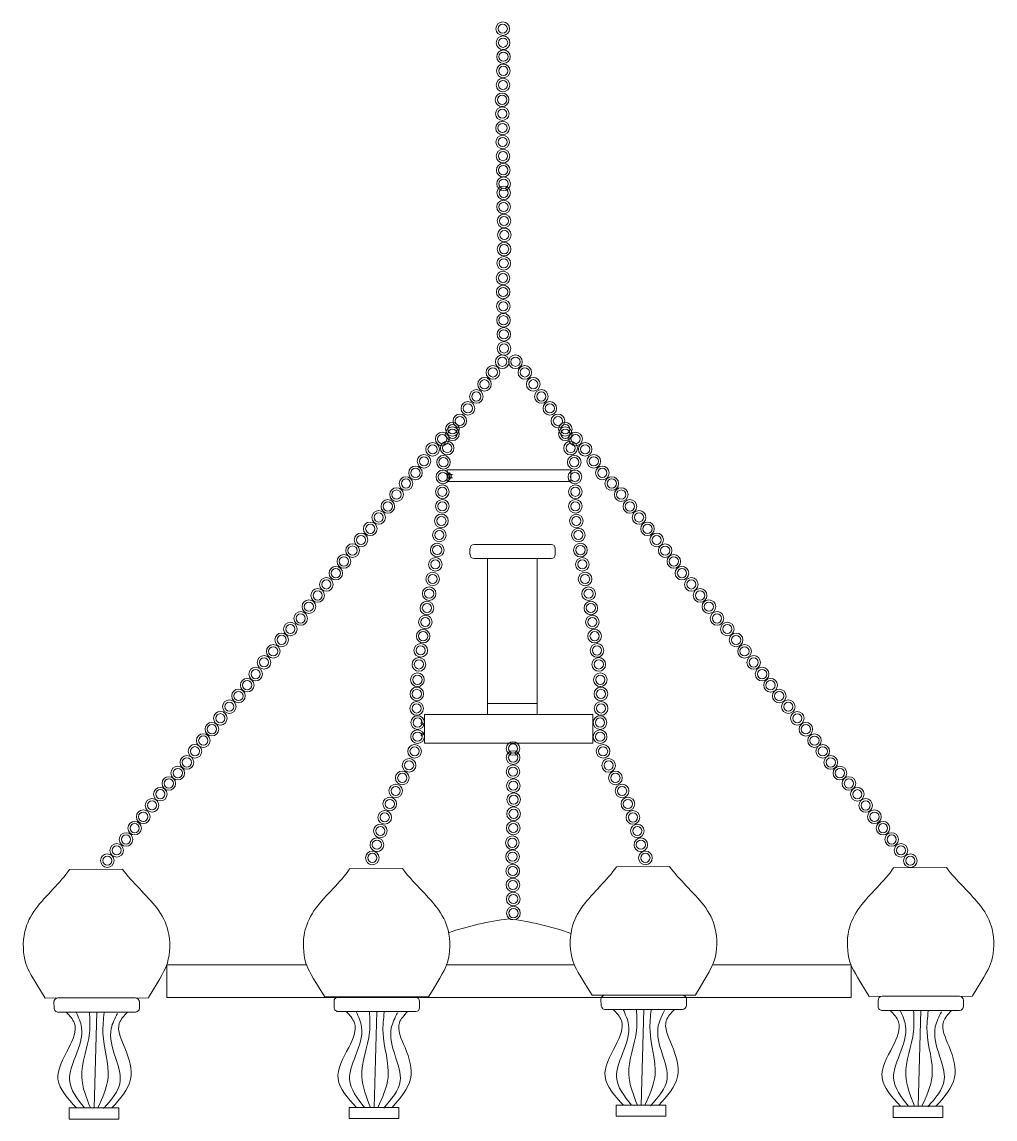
# Model space of a CAD drawing. Header units: millimetres. Extents: x -7623 to 1021, y -3585 to 1235.
# Drawn here: x -5400 to -3956, y -409 to 1219 of the extents above; entities that cross this region are included whole.
import ezdxf

# ---------------------------------------------------------------- set-up
doc = ezdxf.new("R2010")
doc.units = ezdxf.units.MM
doc.layers.add('Lighting', color=253, linetype='Continuous', lineweight=13)

# ---------------------------------------------------------------- blocks, each defined once
blk = doc.blocks.new('A$C53E90A7A')
at = {"layer": 'Lighting', "linetype": 'Continuous'}
h = blk.add_hatch(dxfattribs=at)
h.set_pattern_fill('AR-SAND', color=256, scale=0.45926, style=0)
h.set_pattern_definition([(37.5, (-558108.93674, -2366242.7994), (-0.02893032902, 0.88491306492), [0, -0.69807518483, 0, -0.78074198303, 0, -0.74629748378]), (7.5, (-558108.9367, -2366242.7994), (0.812787632, 1.29609877375), [0, -0.37659319181, 0, -0.62918618632, 0, -0.24111149476]), (327.5, (-558109.5016, -2366242.7994), (1.43020076034, 0.00259897687), [0, -0.229629995, 0, -0.82666798203, 0, -1.07926097654]), (317.5, (-558109.5016, -2366242.7994), (1.3805936744, 0.4030812712), [0, -0.1148149975, 0, -0.54192678822, 0, -0.62000098652])])
edge = h.paths.add_edge_path(flags=16)
edge.add_spline(control_points=[(0.1326, -1.4444), (0.1127, -1.4121), (0.1004, -1.3932), (0.0982, -1.3485), (0.1197, -1.3043), (0.1559, -1.2729), (0.1689, -1.2536), (0.1689, -1.2536)], knot_values=[7.197752, 7.197752, 7.197752, 7.197752, 13.893576, 22.606567, 29.003718, 40.021952, 40.022573, 40.022573, 40.022573, 40.022573], degree=3, periodic=0)
edge.add_spline(control_points=[(0.1689, -1.2536), (0.1689, -1.2536), (0.1559, -1.2729), (0.1197, -1.3043), (0.0982, -1.3485), (0.1004, -1.3932), (0.1127, -1.4121), (0.1326, -1.4444)], knot_values=[7.197752, 7.197752, 7.197752, 7.197752, 7.198373, 18.216607, 24.613758, 33.32675, 40.022573, 40.022573, 40.022573, 40.022573], degree=3, periodic=0)
edge = h.paths.add_edge_path()
edge.add_spline(control_points=[(0.2862, -1.4435), (0.3057, -1.4109), (0.3177, -1.3918), (0.3194, -1.3472), (0.2973, -1.3032), (0.2607, -1.2723), (0.2475, -1.2531), (0.2475, -1.2531)], knot_values=[7.197467, 7.197467, 7.197467, 7.197467, 13.893576, 22.606567, 29.003718, 40.021952, 40.022573, 40.022573, 40.022573, 40.022573], degree=3, periodic=0)
edge.add_spline(control_points=[(0.2475, -1.2531), (0.2475, -1.2531), (0.2607, -1.2723), (0.2973, -1.3032), (0.3194, -1.3472), (0.3177, -1.3918), (0.3057, -1.4109), (0.2862, -1.4435)], knot_values=[7.197467, 7.197467, 7.197467, 7.197467, 7.198088, 18.216322, 24.613473, 33.326465, 40.022573, 40.022573, 40.022573, 40.022573], degree=3, periodic=0)
edge = h.paths.add_edge_path()
edge.add_spline(control_points=[(0.1326, -1.4444), (0.1127, -1.4121), (0.1004, -1.3932), (0.0982, -1.3485), (0.1197, -1.3043), (0.1559, -1.2729), (0.1689, -1.2536), (0.1689, -1.2536)], knot_values=[7.197752, 7.197752, 7.197752, 7.197752, 13.893576, 22.606567, 29.003718, 40.021952, 40.022573, 40.022573, 40.022573, 40.022573], degree=3, periodic=0)
edge.add_line((0.2475, -1.2533), (0.1689, -1.2536))
edge.add_spline(control_points=[(0.1326, -1.4444), (0.1127, -1.4121), (0.1004, -1.3932), (0.0982, -1.3485), (0.1197, -1.3043), (0.1559, -1.2729), (0.1689, -1.2536), (0.1689, -1.2536)], knot_values=[7.197467, 7.197467, 7.197467, 7.197467, 13.893576, 22.606567, 29.003718, 40.021952, 40.022573, 40.022573, 40.022573, 40.022573], degree=3, periodic=0)
edge.add_line((0.2862, -1.4441), (0.1326, -1.4444))
h = blk.add_hatch(dxfattribs=at)
h.set_pattern_fill('AR-SAND', color=256, scale=0.45926, style=0)
h.set_pattern_definition([(37.5, (-558052.567, -2366243.0824), (-0.02893032902, 0.88491306492), [0, -0.69807518483, 0, -0.78074198303, 0, -0.74629748378]), (7.5, (-558052.567, -2366243.0824), (0.812787632, 1.29609877375), [0, -0.37659319181, 0, -0.62918618632, 0, -0.24111149476]), (327.5, (-558053.1319, -2366243.0824), (1.43020076034, 0.00259897687), [0, -0.229629995, 0, -0.82666798203, 0, -1.07926097654]), (317.5, (-558053.1319, -2366243.0824), (1.3805936744, 0.4030812712), [0, -0.1148149975, 0, -0.54192678822, 0, -0.62000098652])])
edge = h.paths.add_edge_path(flags=16)
edge.add_spline(control_points=[(-0.6791, -1.4485), (-0.699, -1.4162), (-0.7113, -1.3973), (-0.7135, -1.3526), (-0.692, -1.3084), (-0.6558, -1.277), (-0.6428, -1.2577), (-0.6428, -1.2577)], knot_values=[7.197752, 7.197752, 7.197752, 7.197752, 13.893576, 22.606567, 29.003718, 40.021952, 40.022573, 40.022573, 40.022573, 40.022573], degree=3, periodic=0)
edge.add_spline(control_points=[(-0.6428, -1.2577), (-0.6428, -1.2577), (-0.6558, -1.277), (-0.692, -1.3084), (-0.7135, -1.3526), (-0.7113, -1.3973), (-0.699, -1.4162), (-0.6791, -1.4485)], knot_values=[7.197752, 7.197752, 7.197752, 7.197752, 7.198373, 18.216607, 24.613758, 33.32675, 40.022573, 40.022573, 40.022573, 40.022573], degree=3, periodic=0)
edge = h.paths.add_edge_path()
edge.add_spline(control_points=[(-0.5255, -1.4476), (-0.5061, -1.415), (-0.494, -1.3959), (-0.4923, -1.3512), (-0.5144, -1.3073), (-0.551, -1.2764), (-0.5642, -1.2572), (-0.5642, -1.2572)], knot_values=[7.197467, 7.197467, 7.197467, 7.197467, 13.893576, 22.606567, 29.003718, 40.021952, 40.022573, 40.022573, 40.022573, 40.022573], degree=3, periodic=0)
edge.add_spline(control_points=[(-0.5642, -1.2572), (-0.5642, -1.2572), (-0.551, -1.2764), (-0.5144, -1.3073), (-0.4923, -1.3512), (-0.494, -1.3959), (-0.5061, -1.415), (-0.5255, -1.4476)], knot_values=[7.197467, 7.197467, 7.197467, 7.197467, 7.198088, 18.216322, 24.613473, 33.326465, 40.022573, 40.022573, 40.022573, 40.022573], degree=3, periodic=0)
edge = h.paths.add_edge_path()
edge.add_spline(control_points=[(-0.6791, -1.4485), (-0.699, -1.4162), (-0.7113, -1.3973), (-0.7135, -1.3526), (-0.692, -1.3084), (-0.6558, -1.277), (-0.6428, -1.2577), (-0.6428, -1.2577)], knot_values=[7.197752, 7.197752, 7.197752, 7.197752, 13.893576, 22.606567, 29.003718, 40.021952, 40.022573, 40.022573, 40.022573, 40.022573], degree=3, periodic=0)
edge.add_line((-0.5642, -1.2573), (-0.6428, -1.2577))
edge.add_spline(control_points=[(-0.6791, -1.4485), (-0.699, -1.4162), (-0.7113, -1.3973), (-0.7135, -1.3526), (-0.692, -1.3084), (-0.6558, -1.277), (-0.6428, -1.2577), (-0.6428, -1.2577)], knot_values=[7.197467, 7.197467, 7.197467, 7.197467, 13.893576, 22.606567, 29.003718, 40.021952, 40.022573, 40.022573, 40.022573, 40.022573], degree=3, periodic=0)
edge.add_line((-0.5255, -1.4482), (-0.6791, -1.4485))
h = blk.add_hatch(dxfattribs=at)
h.set_pattern_fill('AR-SAND', color=256, scale=0.45926, style=0)
h.set_pattern_definition([(37.5, (-558047.7124, -2366292.62246), (-0.02893032902, 0.88491306492), [0, -0.69807518483, 0, -0.78074198303, 0, -0.74629748378]), (7.5, (-558047.7124, -2366292.6225), (0.812787632, 1.29609877375), [0, -0.37659319181, 0, -0.62918618632, 0, -0.24111149476]), (327.5, (-558048.2773, -2366292.62246), (1.43020076034, 0.00259897687), [0, -0.229629995, 0, -0.82666798203, 0, -1.07926097654]), (317.5, (-558048.2773, -2366292.6225), (1.3805936744, 0.4030812712), [0, -0.1148149975, 0, -0.54192678822, 0, -0.62000098652])])
edge = h.paths.add_edge_path(flags=16)
edge.add_spline(control_points=[(-0.2636, -1.4477), (-0.2834, -1.4154), (-0.2957, -1.3965), (-0.2979, -1.3518), (-0.2764, -1.3076), (-0.2402, -1.2762), (-0.2272, -1.2569), (-0.2272, -1.2569)], knot_values=[7.197752, 7.197752, 7.197752, 7.197752, 13.893576, 22.606567, 29.003718, 40.021952, 40.022573, 40.022573, 40.022573, 40.022573], degree=3, periodic=0)
edge.add_spline(control_points=[(-0.2272, -1.2569), (-0.2272, -1.2569), (-0.2402, -1.2762), (-0.2764, -1.3076), (-0.2979, -1.3518), (-0.2957, -1.3965), (-0.2834, -1.4154), (-0.2636, -1.4477)], knot_values=[7.197752, 7.197752, 7.197752, 7.197752, 7.198373, 18.216607, 24.613758, 33.32675, 40.022573, 40.022573, 40.022573, 40.022573], degree=3, periodic=0)
edge = h.paths.add_edge_path()
edge.add_spline(control_points=[(-0.11, -1.4468), (-0.0905, -1.4142), (-0.0784, -1.3951), (-0.0768, -1.3504), (-0.0988, -1.3065), (-0.1354, -1.2756), (-0.1486, -1.2564), (-0.1486, -1.2564)], knot_values=[7.197467, 7.197467, 7.197467, 7.197467, 13.893576, 22.606567, 29.003718, 40.021952, 40.022573, 40.022573, 40.022573, 40.022573], degree=3, periodic=0)
edge.add_spline(control_points=[(-0.1486, -1.2564), (-0.1486, -1.2564), (-0.1354, -1.2756), (-0.0988, -1.3065), (-0.0768, -1.3504), (-0.0784, -1.3951), (-0.0905, -1.4142), (-0.11, -1.4468)], knot_values=[7.197467, 7.197467, 7.197467, 7.197467, 7.198088, 18.216322, 24.613473, 33.326465, 40.022573, 40.022573, 40.022573, 40.022573], degree=3, periodic=0)
edge = h.paths.add_edge_path()
edge.add_spline(control_points=[(-0.2636, -1.4477), (-0.2834, -1.4154), (-0.2957, -1.3965), (-0.2979, -1.3518), (-0.2764, -1.3076), (-0.2402, -1.2762), (-0.2272, -1.2569), (-0.2272, -1.2569)], knot_values=[7.197752, 7.197752, 7.197752, 7.197752, 13.893576, 22.606567, 29.003718, 40.021952, 40.022573, 40.022573, 40.022573, 40.022573], degree=3, periodic=0)
edge.add_line((-0.1486, -1.2565), (-0.2272, -1.2569))
edge.add_spline(control_points=[(-0.2636, -1.4477), (-0.2834, -1.4154), (-0.2957, -1.3965), (-0.2979, -1.3518), (-0.2764, -1.3076), (-0.2402, -1.2762), (-0.2272, -1.2569), (-0.2272, -1.2569)], knot_values=[7.197467, 7.197467, 7.197467, 7.197467, 13.893576, 22.606567, 29.003718, 40.021952, 40.022573, 40.022573, 40.022573, 40.022573], degree=3, periodic=0)
edge.add_line((-0.11, -1.4474), (-0.2636, -1.4477))
h = blk.add_hatch(dxfattribs=at)
h.set_pattern_fill('AR-SAND', color=256, scale=0.45926, style=0)
h.set_pattern_definition([(37.5, (-558137.48806, -2366242.91215), (-0.02893032902, 0.88491306492), [0, -0.69807518483, 0, -0.78074198303, 0, -0.74629748378]), (7.5, (-558137.488, -2366242.9122), (0.812787632, 1.29609877375), [0, -0.37659319181, 0, -0.62918618632, 0, -0.24111149476]), (327.5, (-558138.05295, -2366242.91215), (1.43020076034, 0.00259897687), [0, -0.229629995, 0, -0.82666798203, 0, -1.07926097654]), (317.5, (-558138.053, -2366242.9122), (1.3805936744, 0.4030812712), [0, -0.1148149975, 0, -0.54192678822, 0, -0.62000098652])])
edge = h.paths.add_edge_path(flags=16)
edge.add_spline(control_points=[(0.5437, -1.446), (0.5238, -1.4137), (0.5116, -1.3948), (0.5093, -1.3501), (0.5309, -1.3059), (0.5671, -1.2745), (0.5801, -1.2552), (0.5801, -1.2552)], knot_values=[7.197752, 7.197752, 7.197752, 7.197752, 13.893576, 22.606567, 29.003718, 40.021952, 40.022573, 40.022573, 40.022573, 40.022573], degree=3, periodic=0)
edge.add_spline(control_points=[(0.5801, -1.2552), (0.5801, -1.2552), (0.5671, -1.2745), (0.5309, -1.3059), (0.5093, -1.3501), (0.5116, -1.3948), (0.5238, -1.4137), (0.5437, -1.446)], knot_values=[7.197752, 7.197752, 7.197752, 7.197752, 7.198373, 18.216607, 24.613758, 33.32675, 40.022573, 40.022573, 40.022573, 40.022573], degree=3, periodic=0)
edge = h.paths.add_edge_path()
edge.add_spline(control_points=[(0.6973, -1.4451), (0.7168, -1.4126), (0.7288, -1.3935), (0.7305, -1.3488), (0.7085, -1.3048), (0.6719, -1.2739), (0.6586, -1.2548), (0.6586, -1.2548)], knot_values=[7.197467, 7.197467, 7.197467, 7.197467, 13.893576, 22.606567, 29.003718, 40.021952, 40.022573, 40.022573, 40.022573, 40.022573], degree=3, periodic=0)
edge.add_spline(control_points=[(0.6586, -1.2548), (0.6586, -1.2548), (0.6719, -1.2739), (0.7085, -1.3048), (0.7305, -1.3488), (0.7288, -1.3935), (0.7168, -1.4126), (0.6973, -1.4451)], knot_values=[7.197467, 7.197467, 7.197467, 7.197467, 7.198088, 18.216322, 24.613473, 33.326465, 40.022573, 40.022573, 40.022573, 40.022573], degree=3, periodic=0)
edge = h.paths.add_edge_path()
edge.add_spline(control_points=[(0.5437, -1.446), (0.5238, -1.4137), (0.5116, -1.3948), (0.5093, -1.3501), (0.5309, -1.3059), (0.5671, -1.2745), (0.5801, -1.2552), (0.5801, -1.2552)], knot_values=[7.197752, 7.197752, 7.197752, 7.197752, 13.893576, 22.606567, 29.003718, 40.021952, 40.022573, 40.022573, 40.022573, 40.022573], degree=3, periodic=0)
edge.add_line((0.6586, -1.2549), (0.5801, -1.2552))
edge.add_spline(control_points=[(0.5437, -1.446), (0.5238, -1.4137), (0.5116, -1.3948), (0.5093, -1.3501), (0.5309, -1.3059), (0.5671, -1.2745), (0.5801, -1.2552), (0.5801, -1.2552)], knot_values=[7.197467, 7.197467, 7.197467, 7.197467, 13.893576, 22.606567, 29.003718, 40.021952, 40.022573, 40.022573, 40.022573, 40.022573], degree=3, periodic=0)
edge.add_line((0.6973, -1.4457), (0.5437, -1.446))
at = {"color": 0}
for p, q in [((-0.0827, -0.6717), (-0.0804, -0.6717)), ((-0.0827, -0.6727), (-0.0819, -0.6742)), ((-0.0819, -0.6742), (-0.0827, -0.6756)), ((-0.0827, -0.6766), (-0.0804, -0.6766)), ((-0.0819, -0.6742), (-0.0804, -0.6717)), ((-0.0804, -0.6766), (-0.0819, -0.6742)), ((-0.079, -0.6692), (-0.0804, -0.6717)), ((-0.0804, -0.6717), (-0.0775, -0.6717)), ((-0.0804, -0.6766), (-0.079, -0.6791)), ((-0.0775, -0.6766), (-0.0804, -0.6766)), ((-0.079, -0.6692), (-0.0775, -0.6717)), ((-0.079, -0.6791), (-0.0775, -0.6766)), ((-0.0775, -0.6717), (-0.076, -0.6742)), ((-0.0775, -0.6717), (-0.0746, -0.6717)), ((-0.076, -0.6742), (-0.0775, -0.6766)), ((-0.0775, -0.6766), (-0.0746, -0.6766)), ((-0.0486, -0.7814), (-0.0486, -0.7904)), ((0.0147, -0.7753), (-0.0425, -0.7753)), ((0.0147, -0.7753), (0.0719, -0.7753)), ((0.078, -0.7814), (0.078, -0.7904)), ((-0.0425, -0.7964), (-0.0308, -0.7964)), ((0.0602, -0.7964), (-0.0308, -0.7964)), ((0.0719, -0.7964), (0.0602, -0.7964)), ((-0.1214, -1.0388), (-0.1171, -1.0417)), ((-0.1214, -1.0412), (-0.1182, -1.0433)), ((-0.1182, -1.0547), (-0.1214, -1.0568)), ((-0.1171, -1.0563), (-0.1214, -1.0592)), ((0.2475, -1.2533), (0.1689, -1.2536)), ((-0.5642, -1.2573), (-0.6428, -1.2577)), ((-0.1486, -1.2565), (-0.2272, -1.2569)), ((0.6586, -1.2549), (0.5801, -1.2552)), ((0.5168, -1.4268), (0.5168, -1.422)), ((-0.5255, -1.4482), (-0.6791, -1.4485)), ((-0.6023, -1.4483), (-0.6596, -1.4483)), ((-0.6023, -1.4483), (-0.5451, -1.4483)), ((-0.11, -1.4468), (-0.2641, -1.4468)), ((-0.2636, -1.4477), (-0.2636, -1.4477)), ((0.2862, -1.4441), (0.1326, -1.4444)), ((0.2094, -1.4443), (0.1522, -1.4443)), ((0.2094, -1.4443), (0.2666, -1.4443)), ((0.6973, -1.4457), (0.5437, -1.446)), ((0.6205, -1.4459), (0.5633, -1.4459)), ((0.6205, -1.4459), (0.6777, -1.4459)), ((-0.666, -1.4545), (-0.6658, -1.4635)), ((-0.5391, -1.4544), (-0.5391, -1.4634)), ((-0.2504, -1.4537), (-0.2502, -1.4627)), ((-0.1235, -1.4536), (-0.1235, -1.4626)), ((0.1458, -1.4505), (0.146, -1.4595)), ((0.2727, -1.4503), (0.2727, -1.4593)), ((0.5569, -1.4521), (0.5571, -1.4611)), ((0.6838, -1.4519), (0.6838, -1.4609)), ((-0.6596, -1.4694), (-0.6479, -1.4694)), ((-0.5568, -1.4694), (-0.6479, -1.4694)), ((-0.6023, -1.4694), (-0.6065, -1.6116)), ((-0.5451, -1.4694), (-0.5568, -1.4694)), ((-0.244, -1.4686), (-0.2323, -1.4686)), ((-0.1412, -1.4686), (-0.2323, -1.4686)), ((-0.1868, -1.4686), (-0.1909, -1.6108)), ((-0.1295, -1.4686), (-0.1412, -1.4686)), ((0.1522, -1.4654), (0.1639, -1.4654)), ((0.2549, -1.4654), (0.1639, -1.4654)), ((0.2094, -1.4654), (0.2052, -1.6076)), ((0.2666, -1.4654), (0.2549, -1.4654)), ((0.5633, -1.467), (0.575, -1.467)), ((0.666, -1.467), (0.575, -1.467)), ((0.6205, -1.467), (0.6164, -1.6092)), ((0.6777, -1.467), (0.666, -1.467))]:
    blk.add_line(p, q, dxfattribs=at)
for points in [[(0.0091, -0.6647), (-0.0827, -0.6647), (-0.0827, -0.6821), (0.0091, -0.6821)], [(0.0091, -0.6647), (0.1009, -0.6647), (0.1009, -0.6821), (0.0091, -0.6821)], [(-0.0225, -1.0115), (-0.0225, -0.7964)], [(0.0512, -1.0115), (0.0512, -0.7964)], [(-0.2912, -1.3992), (-0.4987, -1.3992), (-0.4987, -1.4475), (0.5168, -1.4475), (0.5168, -1.3992), (0.3114, -1.3992)], [(0.1062, -1.3992), (-0.0834, -1.3992)]]:
    blk.add_lwpolyline(points, dxfattribs=at)
for points in [[(0.0512, -1.0279), (-0.0225, -1.0279), (-0.0225, -1.0115), (0.0512, -1.0115)], [(0.1337, -1.0279), (-0.1161, -1.0279), (-0.1161, -1.0701), (0.1337, -1.0701)], [(-0.5696, -1.628), (-0.6434, -1.628), (-0.6434, -1.6116), (-0.5696, -1.6116)], [(-0.1541, -1.6272), (-0.2278, -1.6272), (-0.2278, -1.6108), (-0.1541, -1.6108)], [(0.2421, -1.624), (0.1684, -1.624), (0.1684, -1.6076), (0.2421, -1.6076)], [(0.6532, -1.6256), (0.5795, -1.6256), (0.5795, -1.6092), (0.6532, -1.6092)]]:
    blk.add_lwpolyline(points, close=True, dxfattribs=at)
for centre, radius in [((0, -0.0101), 0.0101), ((0, -0.0101), 0.00683), ((0.0005, -0.0309), 0.0101), ((0.0005, -0.0309), 0.00683), ((0.0011, -0.0516), 0.0101), ((0.0011, -0.0516), 0.00683), ((0.0008, -0.0727), 0.0101), ((0.0008, -0.0727), 0.00683), ((0.0003, -0.0937), 0.0101), ((0.0003, -0.0937), 0.00683), ((-0.0009, -0.1156), 0.0101), ((-0.0009, -0.1156), 0.00683), ((-0.0006, -0.1362), 0.0101), ((-0.0006, -0.1362), 0.00683), ((-0.0003, -0.1575), 0.0101), ((-0.0003, -0.1575), 0.00683), ((-0.0001, -0.1782), 0.0101), ((-0.0001, -0.1782), 0.00683), ((0.0004, -0.1991), 0.0101), ((0.0004, -0.1991), 0.00683), ((0.0007, -0.22), 0.0101), ((0.0007, -0.22), 0.00683), ((0.0012, -0.2402), 0.0101), ((0.0014, -0.2536), 0.0101), ((0.0012, -0.2402), 0.00683), ((0.0014, -0.2536), 0.00683), ((0.0012, -0.2746), 0.0101), ((0.0012, -0.2746), 0.00683), ((0.0018, -0.2954), 0.0101), ((0.0018, -0.2954), 0.00683), ((0.0023, -0.3161), 0.0101), ((0.0023, -0.3161), 0.00683), ((0.002, -0.3372), 0.0101), ((0.002, -0.3372), 0.00683), ((0.0015, -0.3582), 0.0101), ((0.0015, -0.3582), 0.00683), ((0.0003, -0.3801), 0.0101), ((0.0003, -0.3801), 0.00683), ((0.0006, -0.4007), 0.0101), ((0.0006, -0.4007), 0.00683), ((0.0009, -0.422), 0.0101), ((0.0009, -0.422), 0.00683), ((0.0011, -0.4427), 0.0101), ((0.0011, -0.4427), 0.00683), ((0.0016, -0.4636), 0.0101), ((0.0016, -0.4636), 0.00683), ((0.0019, -0.4845), 0.0101), ((0.0019, -0.4845), 0.00683), ((-0.0007, -0.5043), 0.0101), ((-0.0007, -0.5043), 0.00683), ((0.0189, -0.5043), 0.0101), ((0.0189, -0.5043), 0.00683), ((-0.0146, -0.5201), 0.0101), ((-0.0146, -0.5201), 0.00683), ((0.0328, -0.5201), 0.0101), ((0.0328, -0.5201), 0.00683), ((-0.0271, -0.5377), 0.0101), ((-0.0271, -0.5377), 0.00683), ((0.0453, -0.5377), 0.0101), ((0.0453, -0.5377), 0.00683), ((-0.0391, -0.5558), 0.0101), ((-0.0391, -0.5558), 0.00683), ((0.0573, -0.5558), 0.0101), ((0.0573, -0.5558), 0.00683), ((-0.0517, -0.5735), 0.0101), ((-0.0517, -0.5735), 0.00683), ((0.0699, -0.5735), 0.0101), ((0.0699, -0.5735), 0.00683), ((-0.0637, -0.5921), 0.0101), ((-0.0637, -0.5921), 0.00683), ((0.0819, -0.5921), 0.0101), ((0.0819, -0.5921), 0.00683), ((-0.0746, -0.6044), 0.0101), ((-0.0746, -0.6112), 0.0101), ((-0.0746, -0.6044), 0.00683), ((0.0928, -0.6044), 0.0101), ((0.0928, -0.6112), 0.0101), ((0.0928, -0.6044), 0.00683), ((-0.0898, -0.6189), 0.0101), ((-0.0898, -0.6189), 0.00683), ((-0.0746, -0.6112), 0.00683), ((0.0928, -0.6112), 0.00683), ((0.1081, -0.6189), 0.0101), ((0.1081, -0.6189), 0.00683), ((-0.1041, -0.6342), 0.0101), ((-0.1041, -0.6342), 0.00683), ((-0.0825, -0.6324), 0.0101), ((-0.0825, -0.6324), 0.00683), ((0.1007, -0.6324), 0.0101), ((0.1007, -0.6324), 0.00683), ((0.1223, -0.6342), 0.0101), ((0.1223, -0.6342), 0.00683), ((-0.1169, -0.652), 0.0101), ((-0.1169, -0.652), 0.00683), ((-0.0879, -0.6534), 0.0101), ((-0.0879, -0.6534), 0.00683), ((0.1061, -0.6534), 0.0101), ((0.1061, -0.6534), 0.00683), ((0.1351, -0.652), 0.0101), ((0.1351, -0.652), 0.00683), ((-0.1295, -0.6692), 0.0101), ((-0.1295, -0.6692), 0.00683), ((-0.0889, -0.6752), 0.0101), ((0.1071, -0.6752), 0.0101), ((0.1477, -0.6692), 0.0101), ((0.1477, -0.6692), 0.00683), ((-0.1436, -0.685), 0.0101), ((-0.1436, -0.685), 0.00683), ((-0.0889, -0.6752), 0.00683), ((0.1071, -0.6752), 0.00683), ((0.1618, -0.685), 0.0101), ((0.1618, -0.685), 0.00683), ((-0.1576, -0.7014), 0.0101), ((-0.1576, -0.7014), 0.00683), ((-0.0896, -0.6972), 0.0101), ((-0.0896, -0.6972), 0.00683), ((0.1078, -0.6972), 0.0101), ((0.1078, -0.6972), 0.00683), ((0.1758, -0.7014), 0.0101), ((0.1758, -0.7014), 0.00683), ((-0.1705, -0.719), 0.0101), ((-0.1705, -0.719), 0.00683), ((-0.0896, -0.7188), 0.0101), ((-0.0896, -0.7188), 0.00683), ((0.1078, -0.7188), 0.0101), ((0.1078, -0.7188), 0.00683), ((0.1887, -0.719), 0.0101), ((0.1887, -0.719), 0.00683), ((-0.1841, -0.7353), 0.0101), ((-0.1841, -0.7353), 0.00683), ((-0.091, -0.7405), 0.0101), ((0.1092, -0.7406), 0.0101), ((0.2023, -0.7353), 0.0101), ((0.2023, -0.7353), 0.00683), ((-0.1966, -0.7522), 0.0101), ((-0.1966, -0.7522), 0.00683), ((-0.091, -0.7405), 0.00683), ((0.1092, -0.7406), 0.00683), ((0.2148, -0.7522), 0.0101), ((0.2148, -0.7522), 0.00683), ((-0.2103, -0.7687), 0.0101), ((-0.2103, -0.7687), 0.00683), ((-0.0941, -0.7614), 0.0101), ((-0.0941, -0.7614), 0.00683), ((0.1122, -0.7614), 0.0101), ((0.1122, -0.7614), 0.00683), ((0.2285, -0.7687), 0.0101), ((0.2285, -0.7687), 0.00683), ((-0.2229, -0.7845), 0.0101), ((-0.2229, -0.7845), 0.00683), ((-0.0972, -0.7837), 0.0101), ((-0.0972, -0.7837), 0.00683), ((0.1153, -0.7838), 0.0101), ((0.1153, -0.7838), 0.00683), ((0.241, -0.7846), 0.0101), ((0.241, -0.7846), 0.00683), ((-0.2357, -0.8006), 0.0101), ((-0.2357, -0.8006), 0.00683), ((-0.1, -0.805), 0.0101), ((0.1181, -0.805), 0.0101), ((0.2539, -0.8006), 0.0101), ((0.2539, -0.8006), 0.00683), ((-0.2477, -0.818), 0.0101), ((-0.2477, -0.818), 0.00683), ((-0.1, -0.805), 0.00683), ((0.1181, -0.805), 0.00683), ((0.2659, -0.818), 0.0101), ((0.2659, -0.818), 0.00683), ((-0.2617, -0.8347), 0.0101), ((-0.2617, -0.8347), 0.00683), ((-0.104, -0.8267), 0.0101), ((-0.104, -0.8267), 0.00683), ((0.1222, -0.8267), 0.0101), ((0.1222, -0.8267), 0.00683), ((0.2799, -0.8347), 0.0101), ((0.2799, -0.8347), 0.00683), ((-0.2747, -0.8511), 0.0101), ((-0.2747, -0.8511), 0.00683), ((-0.1092, -0.8484), 0.0101), ((-0.1092, -0.8484), 0.00683), ((0.1274, -0.8485), 0.0101), ((0.1274, -0.8485), 0.00683), ((0.2929, -0.8511), 0.0101), ((0.2929, -0.8511), 0.00683), ((-0.2877, -0.8677), 0.0101), ((-0.2877, -0.8677), 0.00683), ((-0.1125, -0.8698), 0.0101), ((0.1307, -0.8698), 0.0101), ((0.3059, -0.8677), 0.0101), ((0.3059, -0.8677), 0.00683), ((-0.2998, -0.8852), 0.0101), ((-0.2998, -0.8852), 0.00683), ((-0.1125, -0.8698), 0.00683), ((0.1307, -0.8698), 0.00683), ((0.318, -0.8852), 0.0101), ((0.318, -0.8852), 0.00683), ((-0.3152, -0.9009), 0.0101), ((-0.3152, -0.9009), 0.00683), ((-0.1148, -0.8905), 0.0101), ((-0.1148, -0.8905), 0.00683), ((0.133, -0.8905), 0.0101), ((0.133, -0.8905), 0.00683), ((0.3333, -0.9009), 0.0101), ((0.3333, -0.9009), 0.00683), ((-0.3281, -0.917), 0.0101), ((-0.3281, -0.917), 0.00683), ((-0.1181, -0.9115), 0.0101), ((-0.1181, -0.9115), 0.00683), ((0.1363, -0.9115), 0.0101), ((0.1363, -0.9115), 0.00683), ((0.3463, -0.9171), 0.0101), ((0.3463, -0.9171), 0.00683), ((-0.3406, -0.934), 0.0101), ((-0.3406, -0.934), 0.00683), ((-0.1217, -0.9326), 0.0101), ((-0.1217, -0.9326), 0.00683), ((0.1399, -0.9327), 0.0101), ((0.1399, -0.9327), 0.00683), ((0.3588, -0.934), 0.0101), ((0.3588, -0.934), 0.00683), ((-0.3542, -0.9504), 0.0101), ((-0.3542, -0.9504), 0.00683), ((-0.1244, -0.9534), 0.0101), ((0.1425, -0.9534), 0.0101), ((0.3724, -0.9505), 0.0101), ((0.3724, -0.9505), 0.00683), ((-0.3667, -0.9678), 0.0101), ((-0.1244, -0.9534), 0.00683), ((0.1425, -0.9534), 0.00683), ((0.3849, -0.9678), 0.0101), ((-0.3792, -0.9842), 0.0101), ((-0.3667, -0.9678), 0.00683), ((-0.1266, -0.9762), 0.0101), ((-0.1266, -0.9762), 0.00683), ((0.1448, -0.9762), 0.0101), ((0.1448, -0.9762), 0.00683), ((0.3849, -0.9678), 0.00683), ((0.3974, -0.9843), 0.0101), ((-0.3921, -1.0002), 0.0101), ((-0.3792, -0.9842), 0.00683), ((-0.1275, -0.9972), 0.0101), ((-0.1275, -0.9972), 0.00683), ((0.1457, -0.9972), 0.0101), ((0.1457, -0.9972), 0.00683), ((0.3974, -0.9843), 0.00683), ((0.4103, -1.0003), 0.0101), ((-0.4057, -1.0161), 0.0101), ((-0.4057, -1.0161), 0.00683), ((-0.3921, -1.0002), 0.00683), ((-0.1278, -1.0187), 0.0101), ((0.1459, -1.0187), 0.0101), ((0.4103, -1.0003), 0.00683), ((0.4238, -1.0162), 0.0101), ((0.4238, -1.0162), 0.00683), ((-0.419, -1.0333), 0.0101), ((-0.1278, -1.0187), 0.00683), ((0.1459, -1.0187), 0.00683), ((0.4371, -1.0334), 0.0101), ((-0.4316, -1.0495), 0.0101), ((-0.419, -1.0333), 0.00683), ((-0.1263, -1.0397), 0.0101), ((-0.1263, -1.0397), 0.00683), ((0.1444, -1.0397), 0.0101), ((0.1444, -1.0397), 0.00683), ((0.4371, -1.0334), 0.00683), ((0.4498, -1.0496), 0.0101), ((-0.4444, -1.0664), 0.0101), ((-0.4316, -1.0495), 0.00683), ((-0.1264, -1.0606), 0.0101), ((-0.1264, -1.0606), 0.00683), ((0.1445, -1.0607), 0.0101), ((0.1445, -1.0607), 0.00683), ((0.4498, -1.0496), 0.00683), ((0.4626, -1.0665), 0.0101), ((-0.4567, -1.0823), 0.0101), ((-0.4444, -1.0664), 0.00683), ((-0.1308, -1.0824), 0.0101), ((0.0152, -1.0782), 0.0101), ((0.0152, -1.0782), 0.00683), ((0.1489, -1.0824), 0.0101), ((0.4626, -1.0665), 0.00683), ((0.4749, -1.0824), 0.0101), ((-0.4687, -1.0989), 0.0101), ((-0.4567, -1.0823), 0.00683), ((-0.1308, -1.0824), 0.00683), ((0.0154, -1.0916), 0.0101), ((0.0154, -1.0916), 0.00683), ((0.1489, -1.0824), 0.00683), ((0.4749, -1.0824), 0.00683), ((0.4868, -1.0989), 0.0101), ((-0.4822, -1.1147), 0.0101), ((-0.4687, -1.0989), 0.00683), ((-0.139, -1.1032), 0.0101), ((-0.139, -1.1032), 0.00683), ((0.0152, -1.1126), 0.0101), ((0.0152, -1.1126), 0.00683), ((0.1571, -1.1033), 0.0101), ((0.1571, -1.1033), 0.00683), ((0.4868, -1.0989), 0.00683), ((0.5003, -1.1147), 0.0101), ((-0.4955, -1.1301), 0.0101), ((-0.4955, -1.1301), 0.00683), ((-0.4822, -1.1147), 0.00683), ((-0.1491, -1.1218), 0.0101), ((-0.1491, -1.1218), 0.00683), ((0.0158, -1.1334), 0.0101), ((0.1672, -1.1218), 0.0101), ((0.1672, -1.1218), 0.00683), ((0.5003, -1.1147), 0.00683), ((0.5137, -1.1301), 0.0101), ((0.5137, -1.1301), 0.00683), ((-0.5081, -1.146), 0.0101), ((-0.5081, -1.146), 0.00683), ((-0.1589, -1.1412), 0.0101), ((-0.1589, -1.1412), 0.00683), ((0.0158, -1.1334), 0.00683), ((0.1771, -1.1412), 0.0101), ((0.1771, -1.1412), 0.00683), ((0.5262, -1.1461), 0.0101), ((0.5262, -1.1461), 0.00683), ((-0.5204, -1.1626), 0.0101), ((-0.5204, -1.1626), 0.00683), ((-0.1676, -1.1605), 0.0101), ((-0.1676, -1.1605), 0.00683), ((0.0163, -1.1541), 0.0101), ((0.0163, -1.1541), 0.00683), ((0.1857, -1.1605), 0.0101), ((0.1857, -1.1605), 0.00683), ((0.5386, -1.1627), 0.0101), ((0.5386, -1.1627), 0.00683), ((-0.5335, -1.1795), 0.0101), ((-0.1751, -1.1804), 0.0101), ((0.0161, -1.1751), 0.0101), ((0.0161, -1.1751), 0.00683), ((0.1932, -1.1805), 0.0101), ((0.5516, -1.1795), 0.0101), ((-0.5462, -1.1964), 0.0101), ((-0.5335, -1.1795), 0.00683), ((-0.1751, -1.1804), 0.00683), ((0.0156, -1.1962), 0.0101), ((0.1932, -1.1805), 0.00683), ((0.5516, -1.1795), 0.00683), ((0.5643, -1.1964), 0.0101), ((-0.559, -1.2132), 0.0101), ((-0.5462, -1.1964), 0.00683), ((-0.1817, -1.2006), 0.0101), ((-0.1817, -1.2006), 0.00683), ((0.0156, -1.1962), 0.00683), ((0.1998, -1.2006), 0.0101), ((0.1998, -1.2006), 0.00683), ((0.5643, -1.1964), 0.00683), ((0.5771, -1.2132), 0.0101), ((-0.5729, -1.2294), 0.0101), ((-0.559, -1.2132), 0.00683), ((-0.1868, -1.221), 0.0101), ((-0.1868, -1.221), 0.00683), ((0.0143, -1.2181), 0.0101), ((0.0143, -1.2181), 0.00683), ((0.2049, -1.221), 0.0101), ((0.2049, -1.221), 0.00683), ((0.5771, -1.2132), 0.00683), ((0.591, -1.2294), 0.0101), ((-0.5868, -1.2446), 0.0101), ((-0.5729, -1.2294), 0.00683), ((-0.1936, -1.2405), 0.0101), ((-0.1936, -1.2405), 0.00683), ((0.0146, -1.2387), 0.0101), ((0.0146, -1.2387), 0.00683), ((0.2117, -1.2405), 0.0101), ((0.2117, -1.2405), 0.00683), ((0.591, -1.2294), 0.00683), ((0.6049, -1.2447), 0.0101), ((-0.5868, -1.2446), 0.00683), ((0.0149, -1.26), 0.0101), ((0.0149, -1.26), 0.00683), ((0.6049, -1.2447), 0.00683), ((0.0151, -1.2807), 0.0101), ((0.0151, -1.2807), 0.00683), ((0.0156, -1.3016), 0.0101), ((0.0156, -1.3016), 0.00683), ((0.0159, -1.3225), 0.0101), ((0.0159, -1.3225), 0.00683)]:
    blk.add_circle(centre, radius, dxfattribs=at)
for centre, radius, start, end in [((-0.0425, -0.7814), 0.00606, 90, 180), ((0.0719, -0.7814), 0.00606, 0, 90), ((-0.0425, -0.7904), 0.00606, 180, 270), ((0.0719, -0.7904), 0.00606, 270, 0), ((0.0556, -1.7392), 0.4107, 96.5121, 109.3285), ((-0.0376, -1.7392), 0.4107, 70.2424, 83.4809), ((-0.6599, -1.4544), 0.00606, 91.3965, 181.3965), ((-0.5451, -1.4544), 0.00606, 0, 90), ((-0.2443, -1.4536), 0.00606, 91.3965, 181.3965), ((-0.1295, -1.4536), 0.00606, 0, 90), ((0.1518, -1.4503), 0.00606, 91.3965, 181.3965), ((0.2666, -1.4503), 0.00606, 0, 90), ((0.563, -1.4519), 0.00606, 91.3965, 181.3965), ((0.6777, -1.4519), 0.00606, 0, 90), ((-0.6597, -1.4634), 0.00606, 181.3965, 271.3965), ((-0.5451, -1.4634), 0.00606, 270, 0), ((-0.2441, -1.4626), 0.00606, 181.3965, 271.3965), ((-0.1295, -1.4626), 0.00606, 270, 0), ((0.152, -1.4593), 0.00606, 181.3965, 271.3965), ((0.2666, -1.4593), 0.00606, 270, 0), ((0.5632, -1.4609), 0.00606, 181.3965, 271.3965), ((0.6777, -1.4609), 0.00606, 270, 0)]:
    blk.add_arc(centre, radius, start, end, dxfattribs=at)
for points, knots in [([(0.2862, -1.4435), (0.3057, -1.4109), (0.3177, -1.3918), (0.3194, -1.3472), (0.2973, -1.3032), (0.2607, -1.2723), (0.2475, -1.2531), (0.2475, -1.2531)], [7.197467, 7.197467, 7.197467, 7.197467, 13.893576, 22.606567, 29.003718, 40.021952, 40.022573, 40.022573, 40.022573, 40.022573]), ([(-0.6791, -1.4485), (-0.699, -1.4162), (-0.7113, -1.3973), (-0.7135, -1.3526), (-0.692, -1.3084), (-0.6558, -1.277), (-0.6428, -1.2577), (-0.6428, -1.2577)], [7.197467, 7.197467, 7.197467, 7.197467, 13.893576, 22.606567, 29.003718, 40.021952, 40.022573, 40.022573, 40.022573, 40.022573]), ([(-0.5255, -1.4476), (-0.5061, -1.415), (-0.494, -1.3959), (-0.4923, -1.3512), (-0.5144, -1.3073), (-0.551, -1.2764), (-0.5642, -1.2572), (-0.5642, -1.2572)], [7.197467, 7.197467, 7.197467, 7.197467, 13.893576, 22.606567, 29.003718, 40.021952, 40.022573, 40.022573, 40.022573, 40.022573]), ([(-0.2641, -1.4468), (-0.2835, -1.4152), (-0.2957, -1.3963), (-0.2979, -1.3518), (-0.2764, -1.3076), (-0.2402, -1.2762), (-0.2272, -1.2569), (-0.2272, -1.2569)], [7.25885, 7.25885, 7.25885, 7.25885, 13.893576, 22.606567, 29.003718, 40.021952, 40.022573, 40.022573, 40.022573, 40.022573]), ([(-0.11, -1.4468), (-0.0905, -1.4142), (-0.0784, -1.3951), (-0.0768, -1.3504), (-0.0988, -1.3065), (-0.1354, -1.2756), (-0.1486, -1.2564), (-0.1486, -1.2564)], [7.197467, 7.197467, 7.197467, 7.197467, 13.893576, 22.606567, 29.003718, 40.021952, 40.022573, 40.022573, 40.022573, 40.022573]), ([(0.1326, -1.4444), (0.1127, -1.4121), (0.1004, -1.3932), (0.0982, -1.3485), (0.1197, -1.3043), (0.1559, -1.2729), (0.1689, -1.2536), (0.1689, -1.2536)], [7.197467, 7.197467, 7.197467, 7.197467, 13.893576, 22.606567, 29.003718, 40.021952, 40.022573, 40.022573, 40.022573, 40.022573]), ([(0.5437, -1.446), (0.5238, -1.4137), (0.5116, -1.3948), (0.5093, -1.3501), (0.5309, -1.3059), (0.5671, -1.2745), (0.5801, -1.2552), (0.5801, -1.2552)], [7.197467, 7.197467, 7.197467, 7.197467, 13.893576, 22.606567, 29.003718, 40.021952, 40.022573, 40.022573, 40.022573, 40.022573]), ([(0.6973, -1.4451), (0.7168, -1.4126), (0.7288, -1.3935), (0.7305, -1.3488), (0.7085, -1.3048), (0.6719, -1.2739), (0.6586, -1.2548), (0.6586, -1.2548)], [7.197467, 7.197467, 7.197467, 7.197467, 13.893576, 22.606567, 29.003718, 40.021952, 40.022573, 40.022573, 40.022573, 40.022573]), ([(-0.6479, -1.4694), (-0.6428, -1.4747), (-0.6286, -1.4897), (-0.6454, -1.5272), (-0.671, -1.5706), (-0.6454, -1.5978), (-0.6324, -1.6116)], [0, 0, 0, 0, 1.426964, 4.034782, 7.441647, 10.964514, 10.964514, 10.964514, 10.964514]), ([(-0.6208, -1.6116), (-0.6314, -1.5982), (-0.65, -1.5744), (-0.6327, -1.5326), (-0.6201, -1.4983), (-0.6296, -1.477), (-0.633, -1.4694)], [0, 0, 0, 0, 3.265893, 5.771767, 8.811163, 10.488206, 10.488206, 10.488206, 10.488206]), ([(-0.6118, -1.6116), (-0.6179, -1.5964), (-0.6325, -1.5599), (-0.611, -1.5121), (-0.6127, -1.4797), (-0.6133, -1.4694)], [0, 0, 0, 0, 3.313731, 7.93131, 10.06374, 10.06374, 10.06374, 10.06374]), ([(-0.6012, -1.6119), (-0.5942, -1.5971), (-0.5775, -1.5615), (-0.5961, -1.5126), (-0.5926, -1.4803), (-0.5914, -1.4701)], [0, 0, 0, 0, 3.313731, 7.93131, 10.06374, 10.06374, 10.06374, 10.06374]), ([(-0.5922, -1.6125), (-0.5809, -1.5996), (-0.5609, -1.577), (-0.5758, -1.5343), (-0.5863, -1.4992), (-0.5755, -1.4786), (-0.5717, -1.4712)], [0, 0, 0, 0, 3.265893, 5.771767, 8.811163, 10.488206, 10.488206, 10.488206, 10.488206]), ([(-0.5568, -1.4694), (-0.5619, -1.4748), (-0.5763, -1.4898), (-0.5576, -1.526), (-0.5444, -1.5718), (-0.5678, -1.598), (-0.5799, -1.6116)], [0, 0, 0, 0, 1.426964, 4.034782, 7.307633, 10.8305, 10.8305, 10.8305, 10.8305]), ([(-0.2323, -1.4686), (-0.2273, -1.4739), (-0.213, -1.4889), (-0.2298, -1.5264), (-0.2554, -1.5698), (-0.2298, -1.597), (-0.2169, -1.6108)], [0, 0, 0, 0, 1.426964, 4.034782, 7.441647, 10.964514, 10.964514, 10.964514, 10.964514]), ([(-0.2052, -1.6108), (-0.2158, -1.5974), (-0.2344, -1.5736), (-0.2171, -1.5318), (-0.2046, -1.4975), (-0.214, -1.4762), (-0.2174, -1.4686)], [0, 0, 0, 0, 3.265893, 5.771767, 8.811163, 10.488206, 10.488206, 10.488206, 10.488206]), ([(-0.1962, -1.6108), (-0.2023, -1.5956), (-0.2169, -1.5591), (-0.1955, -1.5113), (-0.1972, -1.4789), (-0.1977, -1.4686)], [0, 0, 0, 0, 3.313731, 7.93131, 10.06374, 10.06374, 10.06374, 10.06374]), ([(-0.1856, -1.6111), (-0.1786, -1.5963), (-0.1619, -1.5607), (-0.1806, -1.5118), (-0.177, -1.4795), (-0.1758, -1.4693)], [0, 0, 0, 0, 3.313731, 7.93131, 10.06374, 10.06374, 10.06374, 10.06374]), ([(-0.1767, -1.6117), (-0.1653, -1.5988), (-0.1453, -1.5762), (-0.1602, -1.5335), (-0.1707, -1.4984), (-0.16, -1.4778), (-0.1562, -1.4704)], [0, 0, 0, 0, 3.265893, 5.771767, 8.811163, 10.488206, 10.488206, 10.488206, 10.488206]), ([(-0.1412, -1.4686), (-0.1463, -1.474), (-0.1607, -1.489), (-0.142, -1.5252), (-0.1288, -1.571), (-0.1522, -1.5972), (-0.1643, -1.6108)], [0, 0, 0, 0, 1.426964, 4.034782, 7.307633, 10.8305, 10.8305, 10.8305, 10.8305]), ([(0.1639, -1.4654), (0.1689, -1.4707), (0.1831, -1.4856), (0.1664, -1.5231), (0.1408, -1.5665), (0.1663, -1.5937), (0.1793, -1.6076)], [0, 0, 0, 0, 1.426964, 4.034782, 7.441647, 10.964514, 10.964514, 10.964514, 10.964514]), ([(0.1909, -1.6076), (0.1804, -1.5941), (0.1617, -1.5703), (0.1791, -1.5285), (0.1916, -1.4942), (0.1821, -1.4729), (0.1787, -1.4654)], [0, 0, 0, 0, 3.265893, 5.771767, 8.811163, 10.488206, 10.488206, 10.488206, 10.488206]), ([(0.1999, -1.6076), (0.1938, -1.5923), (0.1792, -1.5558), (0.2007, -1.5081), (0.199, -1.4756), (0.1984, -1.4654)], [0, 0, 0, 0, 3.313731, 7.93131, 10.06374, 10.06374, 10.06374, 10.06374]), ([(0.2105, -1.6079), (0.2175, -1.593), (0.2342, -1.5574), (0.2156, -1.5085), (0.2192, -1.4762), (0.2203, -1.466)], [0, 0, 0, 0, 3.313731, 7.93131, 10.06374, 10.06374, 10.06374, 10.06374]), ([(0.2195, -1.6084), (0.2308, -1.5956), (0.2508, -1.5729), (0.236, -1.5302), (0.2255, -1.4952), (0.2362, -1.4745), (0.24, -1.4672)], [0, 0, 0, 0, 3.265893, 5.771767, 8.811163, 10.488206, 10.488206, 10.488206, 10.488206]), ([(0.2549, -1.4654), (0.2498, -1.4707), (0.2354, -1.4857), (0.2541, -1.5219), (0.2673, -1.5678), (0.2439, -1.594), (0.2318, -1.6076)], [0, 0, 0, 0, 1.426964, 4.034782, 7.307633, 10.8305, 10.8305, 10.8305, 10.8305]), ([(0.575, -1.467), (0.58, -1.4723), (0.5942, -1.4873), (0.5775, -1.5247), (0.5519, -1.5681), (0.5774, -1.5953), (0.5904, -1.6092)], [0, 0, 0, 0, 1.426964, 4.034782, 7.441647, 10.964514, 10.964514, 10.964514, 10.964514]), ([(0.6021, -1.6092), (0.5915, -1.5957), (0.5729, -1.5719), (0.5902, -1.5302), (0.6027, -1.4958), (0.5932, -1.4745), (0.5899, -1.467)], [0, 0, 0, 0, 3.265893, 5.771767, 8.811163, 10.488206, 10.488206, 10.488206, 10.488206]), ([(0.6111, -1.6092), (0.605, -1.5939), (0.5903, -1.5574), (0.6118, -1.5097), (0.6101, -1.4772), (0.6096, -1.467)], [0, 0, 0, 0, 3.313731, 7.93131, 10.06374, 10.06374, 10.06374, 10.06374]), ([(0.6216, -1.6095), (0.6286, -1.5946), (0.6454, -1.559), (0.6267, -1.5101), (0.6303, -1.4778), (0.6314, -1.4676)], [0, 0, 0, 0, 3.313731, 7.93131, 10.06374, 10.06374, 10.06374, 10.06374]), ([(0.6306, -1.61), (0.642, -1.5972), (0.662, -1.5745), (0.6471, -1.5318), (0.6366, -1.4968), (0.6473, -1.4761), (0.6511, -1.4688)], [0, 0, 0, 0, 3.265893, 5.771767, 8.811163, 10.488206, 10.488206, 10.488206, 10.488206]), ([(0.666, -1.467), (0.661, -1.4723), (0.6466, -1.4873), (0.6653, -1.5236), (0.6785, -1.5694), (0.6551, -1.5956), (0.6429, -1.6092)], [0, 0, 0, 0, 1.426964, 4.034782, 7.307633, 10.8305, 10.8305, 10.8305, 10.8305])]:
    blk.add_open_spline(points, degree=3, knots=knots, dxfattribs=at)

msp = doc.modelspace()

# ---------------------------------------------------------------- block references
at = {"layer": 'Lighting', "color": 18, "true_color": 0x000000, "xscale": 1000, "yscale": 1000, "zscale": 1000}
msp.add_blockref('A$C53E90A7A', (-4686.8, 1218.8), dxfattribs=at)

doc.saveas('drawing.dxf')
